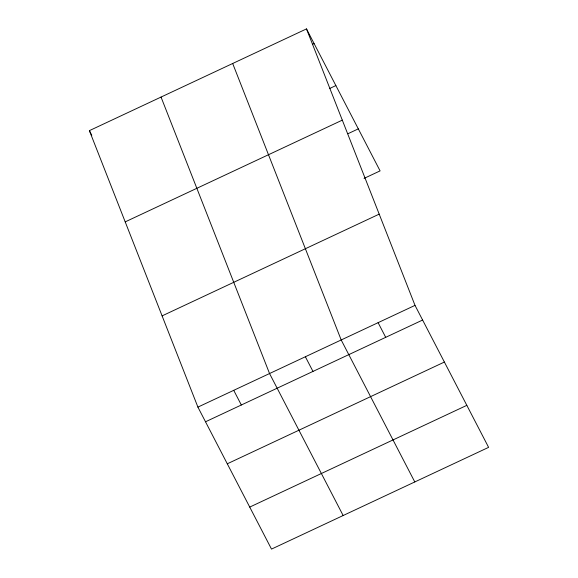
<?xml version="1.0" encoding="UTF-8"?>
<svg xmlns="http://www.w3.org/2000/svg" width="578" height="578" viewBox="0 0 578 578"><rect width="100%" height="100%" fill="white"/><g stroke="black" fill="none" stroke-linecap="round" stroke-linejoin="round"><path stroke-width="0.87" d="M306.492 28.9L415.011 305.372L488.605 447.358L271.508 549.1L197.907 407.114L89.395 130.642L306.492 28.9L380.093 170.886L364.046 178.4M312.488 44.318L314.092 43.567M329.453 88.586L335.876 85.58M125.202 221.88L342.306 120.137M347.884 133.756L358.309 128.865M162.1 315.884L379.197 214.135M197.907 407.114L415.011 305.372M205.515 421.781L422.612 320.039M227.291 463.794L444.388 362.052M249.732 507.087L466.829 405.344M378.106 322.669L385.707 337.335M414.794 481.951L341.193 339.965L232.681 63.493M305.372 356.756L312.98 371.423M343.151 515.525L269.55 373.54L161.038 97.068M233.729 390.331L241.337 404.997M89.395 130.642L91.794 135.274"/></g></svg>
